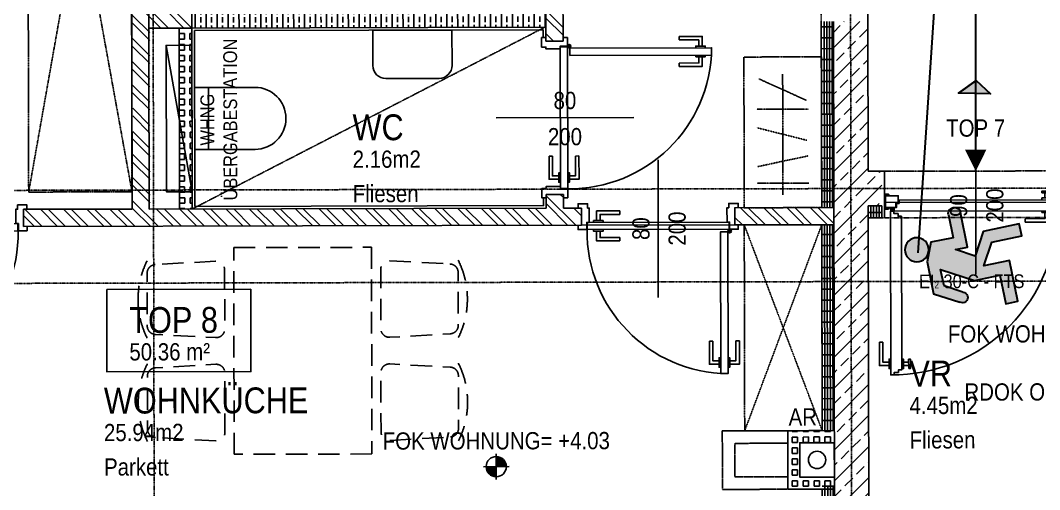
# Model space of a CAD drawing. Header units: millimetres. Extents: x -378801 to -302223, y -36469 to 154078.
# Drawn here: x -318217 to -312298, y -2452 to 272 of the extents above; entities that cross this region are included whole.
import ezdxf
from ezdxf.enums import TextEntityAlignment as Align

# ---------------------------------------------------------------- set-up
doc = ezdxf.new("R2010")
doc.units = ezdxf.units.MM
for name, pattern in [('HIDDEN2', [0.1875, 0.125, -0.0625]), ('PHANTOM2', [1.25, 0.625, -0.125, 0.125, -0.125, 0.125, -0.125]), ('STRICHPUNKT', [1, 0.5, -0.25, 0, -0.25])]:
    doc.linetypes.add(name, pattern=pattern)
for name, color, linetype in [('00_HLP---------M0', 6, 'Continuous'), ('00_HLP-G00-L01-M0', 6, 'Continuous'), ('01-ANS-G00-L01-M0', 8, 'Continuous'), ('01-SYM-G00-L01-M0', 8, 'Continuous'), ('01-TXT---------M0', 1, 'Continuous'), ('01-TXT---------PP', 1, 'Continuous'), ('01-TXT-G00-L01-M0', 1, 'Continuous'), ('02-AXO-G00-L01-M0', 8, 'STRICHPUNKT'), ('02-FIL-G00-L01-ORANGE', 40, 'Continuous'), ('02-FIL-G00-L01-STB', 8, 'Continuous'), ('02-FLI-G00-L01-M0', 141, 'Continuous'), ('02-HID-G00-L01-M0', 8, 'HIDDEN2'), ('02-TWA---------M0', 4, 'Continuous'), ('02-TWA-G00-L01-M0', 4, 'Continuous'), ('02-ZWA---------M0', 2, 'Continuous'), ('02-ZWA-G00-L01-M0', 2, 'Continuous'), ('03-ANS-G00-L01-M0', 8, 'Continuous'), ('03-HID-G00-L01-M0', 8, 'HIDDEN2'), ('03-SYM-G00-L01-M0', 8, 'Continuous'), ('05-STO---------M0', 1, 'Continuous'), ('05-STO--------M0', 1, 'Continuous'), ('05-SYM---------M0', 8, 'Continuous'), ('05-SYM--------M0', 8, 'Continuous'), ('05-SYM-G00-L01-M0', 8, 'Continuous'), ('05-TXT--------M0', 8, 'Continuous'), ('05-TXT-G00-L01-M0', 8, 'Continuous'), ('05_HLP---------M0', 6, 'Continuous'), ('07-SAN-G00-L01-FBHZG-EVERT', 8, 'Continuous'), ('07-SAN-G00-L01-M0', 8, 'Continuous'), ('07_MOB-G00-L01-M0', 6, 'HIDDEN2')]:
    doc.layers.add(name, color=color, linetype=linetype)
doc.styles.add('ARIAL', font='arial.ttf', dxfattribs={"width": 0.85})
pattern_1 = [(135.12216, (-392171.63, -40382.8), (-67.20816, -67.49537), []), (135.12216, (-392171.72, -40337.9), (-67.20816, -67.49537), [])]
pattern_2 = [(90.122164, (-392171.629, -40382.8), (-15.874964, -0.033848), []), (180.12216, (-392171.63, -40382.8), (0.13539, -63.499856), [])]
pattern_3 = [(90.122164, (-392171.63, -40382.8), (-31.749928, -0.067696), [31.75, -31.75]), (180.122164, (-392171.63, -40382.8), (0.067696, -31.749928), [31.75, -31.75])]

# ---------------------------------------------------------------- blocks, each defined once
blk = doc.blocks.new('TÜR-80_10er-WAND')
at = {"layer": '00_HLP---------M0'}
for points in [[(-0.3575, 0.027), (-0.3575, 0.083), (-0.2225, 0.083)], [(-0.3375, 0.027), (-0.3375, 0.063), (-0.2225, 0.063)], [(-0.2225, 0.063), (-0.2225, 0.083)], [(0.4, 0.017), (-0.4, 0.017)], [(-0.375, 0.017), (-0.375, 0.027), (-0.32, 0.027), (-0.32, 0.017)], [(-0.375, -0.025), (-0.375, -0.035), (-0.32, -0.035), (-0.32, -0.025)], [(-0.3575, -0.035), (-0.3575, -0.091), (-0.2225, -0.091)], [(-0.3375, -0.035), (-0.3375, -0.071), (-0.2225, -0.071)], [(-0.2225, -0.071), (-0.2225, -0.091)]]:
    blk.add_lwpolyline(points, dxfattribs=at)
blk.add_lwpolyline([(0.4115, -0.025), (-0.4115, -0.025), (-0.4115, -0.025), (-0.4115, 0.017), (0.4115, 0.017)], close=True, dxfattribs=at)
at = {"layer": '02-ZWA---------M0'}
for points in [[(-0.445, 0.1), (-0.445, 0)], [(0.445, 0.1), (0.445, 0)]]:
    blk.add_lwpolyline(points, dxfattribs=at)
at = {"layer": '05-STO--------M0'}
for points in [[(-0.465, 0.1), (-0.465, 0.125), (-0.41, 0.125), (-0.41, 0.1), (-0.4, 0.1), (-0.4, 0.017), (-0.415, 0.017), (-0.415, -0.025), (-0.465, -0.025), (-0.465, 0)], [(0.465, 0.1), (0.465, 0.125), (0.41, 0.125), (0.41, 0.1), (0.4, 0.1), (0.4, 0.017), (0.415, 0.017), (0.415, -0.025), (0.465, -0.025), (0.465, 0)]]:
    blk.add_lwpolyline(points, dxfattribs=at)
at = {"layer": '05-SYM---------M0'}
for points in [[(0.352, -0.8085), (0.296, -0.8085), (0.296, -0.6735)], [(0.316, -0.6735), (0.296, -0.6735)], [(0.352, -0.7885), (0.316, -0.7885), (0.316, -0.6735)], [(0.414, -0.8085), (0.47, -0.8085), (0.47, -0.6735)], [(0.414, -0.7885), (0.45, -0.7885), (0.45, -0.6735)], [(0.45, -0.6735), (0.47, -0.6735)], [(0.362, -0.826), (0.352, -0.826), (0.352, -0.771), (0.362, -0.771)], [(0.404, -0.826), (0.414, -0.826), (0.414, -0.771), (0.404, -0.771)]]:
    blk.add_lwpolyline(points, dxfattribs=at)
at = {"layer": '05-SYM--------M0'}
blk.add_lwpolyline([(0.404, -0.0395), (0.404, -0.8625), (0.404, -0.8625), (0.362, -0.8625), (0.362, -0.0395)], close=True, dxfattribs=at)
for points in [[(0.41, -0.036), (0.42, -0.036)], [(0.415, -0.031), (0.415, -0.041)]]:
    blk.add_lwpolyline(points, dxfattribs=at)
blk.add_circle((0.415, -0.036), 0.01, dxfattribs=at)
blk.add_arc((0.415, -0.036), 0.8282, 176.33088, 266.33088, dxfattribs=at)
blk = doc.blocks.new('WET')
at = {"layer": '02-TWA---------M0'}
for points in [[(-0.53, 0), (-0.53, 0.2)], [(0.53, 0), (0.53, 0.2)]]:
    blk.add_lwpolyline(points, dxfattribs=at)
at = {"layer": '02-ZWA---------M0'}
for points in [[(-0.53, 0), (-0.53, -0.07)], [(0.53, 0), (0.53, -0.07)]]:
    blk.add_lwpolyline(points, dxfattribs=at)
at = {"layer": '05-STO---------M0'}
for points in [[(-0.525, 0.058), (-0.505, 0.058), (-0.505, 0.063, 0.414214), (-0.51, 0.068), (-0.53, 0.068)], [(0.525, 0.058), (0.505, 0.058), (0.505, 0.063, -0.414214), (0.51, 0.068), (0.53, 0.068)], [(-0.525, -0.01), (-0.505, -0.01), (-0.505, -0.015, -0.414214), (-0.51, -0.02), (-0.53, -0.02)], [(0.525, -0.01), (0.505, -0.01), (0.505, -0.015, 0.414214), (0.51, -0.02), (0.53, -0.02)]]:
    blk.add_lwpolyline(points, format="xyb", close=True, dxfattribs=at)
for points in [[(-0.464, -0.01), (-0.525, -0.01), (-0.525, 0.058), (-0.45, 0.058), (-0.45, 0.058), (-0.45, 0.058), (-0.45, 0.0195), (-0.464, 0.0195), (-0.464, -0.01)], [(0.464, -0.01), (0.525, -0.01), (0.525, 0.058), (0.45, 0.058), (0.45, 0.058), (0.45, 0.058), (0.45, 0.0195), (0.464, 0.0195), (0.464, -0.01)]]:
    blk.add_lwpolyline(points, dxfattribs=at)
at = {"layer": '05-SYM---------M0'}
for p, q in [((-0.422, -0.908), (-0.392, -0.908)), ((-0.422, -0.928), (-0.392, -0.928))]:
    blk.add_line(p, q, dxfattribs=at)
for points in [[(0.53, 0.018), (-0.53, 0.018)], [(-0.432, -0.061), (-0.432, -0.061), (-0.452, -0.061), (-0.452, -0.046), (-0.476, -0.046), (-0.476, -0.032), (-0.496, -0.032), (-0.496, -0.982), (-0.476, -0.982), (-0.476, -0.968), (-0.452, -0.968), (-0.452, -0.953), (-0.432, -0.953), (-0.432, -0.061)], [(-0.491, -0.021), (-0.481, -0.021)], [(-0.486, -0.026), (-0.486, -0.016)], [(-0.506, -0.928), (-0.562, -0.928), (-0.562, -0.793)], [(-0.542, -0.793), (-0.562, -0.793)], [(-0.506, -0.908), (-0.542, -0.908), (-0.542, -0.793)], [(-0.496, -0.9455), (-0.506, -0.9455), (-0.506, -0.8905), (-0.496, -0.8905)], [(-0.432, -0.9455), (-0.422, -0.9455), (-0.422, -0.8905), (-0.432, -0.8905)], [(-0.392, -0.9455), (-0.382, -0.9455), (-0.382, -0.8905), (-0.392, -0.8905)], [(-0.392, -0.9455), (-0.392, -0.8905)]]:
    blk.add_lwpolyline(points, dxfattribs=at)
blk.add_circle((-0.486, -0.021), 0.01, dxfattribs=at)
blk.add_arc((-0.486, -0.021), 0.9611, 269.40381, 0.65581, dxfattribs=at)
at = {"layer": '05_HLP---------M0'}
for p, q in [((0.401, 0.043), (0.401, 0.073)), ((0.421, 0.043), (0.421, 0.073))]:
    blk.add_line(p, q, dxfattribs=at)
for points in [[(0.4385, 0.073), (0.4385, 0.083), (0.3835, 0.083), (0.3835, 0.073)], [(0.4385, 0.073), (0.3835, 0.073)], [(-0.446, 0.033), (-0.446, 0.033), (-0.446, 0.013), (-0.461, 0.013), (-0.461, -0.011), (-0.475, -0.011), (-0.475, -0.031), (0.475, -0.031), (0.475, -0.011), (0.461, -0.011), (0.461, 0.013), (0.446, 0.013), (0.446, 0.033), (-0.446, 0.033)], [(0.4385, 0.033), (0.4385, 0.043), (0.3835, 0.043), (0.3835, 0.033)], [(0.421, -0.041), (0.421, -0.097), (0.286, -0.097)], [(0.401, -0.041), (0.401, -0.077), (0.286, -0.077)], [(0.4385, -0.031), (0.4385, -0.041), (0.3835, -0.041), (0.3835, -0.031)], [(0.286, -0.077), (0.286, -0.097)]]:
    blk.add_lwpolyline(points, dxfattribs=at)
blk = doc.blocks.new('05-TXT')
at = {"layer": '05-TXT--------M0'}
blk.add_line((-0.4, 0), (0.4, 0), dxfattribs=at)
at = {"layer": '05-TXT--------M0', "color": 8, "style": 'ARIAL', "width": 0.85}
blk.add_attdef('BREITE', text='', height=0.1, dxfattribs=at).set_placement((0, 0.05), align=Align.CENTER)
blk.add_attdef('HÖHE', text='', height=0.1, rotation=360, dxfattribs=at).set_placement((0, -0.06), align=Align.TOP_CENTER)
blk = doc.blocks.new('01-SQM')
at = {"layer": '01-TXT---------M0', "color": 1, "style": 'ARIAL', "width": 0.85}
blk.add_attdef('ROOM', (0, 0), '', height=0.15, dxfattribs=at)
blk.add_attdef('AREA', text='', height=0.1, dxfattribs=at).set_placement((0, -0.06), align=Align.TOP_LEFT)
at = {"layer": '01-TXT---------PP', "color": 1, "style": 'ARIAL', "width": 0.85}
blk.add_attdef('NR', text='', height=0.15, dxfattribs=at).set_placement((-0.1173, 0), align=Align.RIGHT)
blk.add_attdef('FLOOR', text='', height=0.1, dxfattribs=at).set_placement((0, -0.26), align=Align.TOP_LEFT)
blk = doc.blocks.new('00-top')
blk.add_lwpolyline([(0, 0, 0, 0.125, 0), (-0.125, 0, 0.125, 0.125, 0)], format="xyseb")
at = {"layer": '01-TXT---------M0', "color": 8, "style": 'ARIAL', "width": 0.85}
for tag, p in [('NUMBER', (-0.3, 0)), ('TOP', (-0.65, 0))]:
    blk.add_attdef(tag, text='', height=0.1, rotation=90, dxfattribs=at).set_placement(p, align=Align.MIDDLE_CENTER)
blk = doc.blocks.new('03-rar')
blk.add_circle((0, 0), 0.05)
at = {"layer": '01-TXT---------M0', "color": 8, "style": 'ARIAL', "width": 0.85}
blk.add_attdef('RR', text='', height=0.1, dxfattribs=at).set_placement((0, 0.1), align=Align.CENTER)
blk = doc.blocks.new('01-HK1')
for p, q in [((-0.0005, -0.0742), (-0.0005, 0.0742)), ((0.0737, 0), (-0.0747, 0))]:
    blk.add_line(p, q)
blk.add_circle((-0.0005, 0), 0.0586)
for points in [[(-0.0005, 0.0586), (0.0409, 0.0414), (-0.0005, 0)], [(-0.0005, 0), (0.0581, 0), (0.0409, 0.0414)], [(-0.0591, 0), (-0.0419, -0.0414), (-0.0005, 0)], [(-0.0419, -0.0414), (-0.0005, -0.0586), (-0.0005, 0)]]:
    blk.add_solid(points)
at = {"layer": '01-TXT---------M0', "color": 8, "style": 'ARIAL', "width": 0.85}
blk.add_attdef('HEIGHT', text='', height=0.1, dxfattribs=at).set_placement((0, 0.2), align=Align.TOP_CENTER)
blk = doc.blocks.new('07-WT-WC')
blk.add_lwpolyline([(1.005, -0.015), (1.005, -0.22, -0.414214), (0.93, -0.295), (0.62, -0.295, -0.414214), (0.545, -0.22), (0.545, -0.015)], format="xyb", close=True)
blk = doc.blocks.new('möbel_tisch')
at = {"flags": 128}
for points in [[(0.0979, 0.856, -0.39805), (0.1479, 0.9032), (0.4533, 0.9032, -0.39805), (0.5032, 0.856), (0.5226, 0.506, -0.430564), (0.4727, 0.4532), (0.1284, 0.4532, -0.430564), (0.0785, 0.506)], [(1.1021, 0.856, 0.39805), (1.0521, 0.9032), (0.7467, 0.9032, 0.39805), (0.6968, 0.856), (0.6774, 0.506, 0.430564), (0.7273, 0.4532), (1.0716, 0.4532, 0.430564), (1.1215, 0.506)], [(0.0979, -0.856, 0.39805), (0.1479, -0.9032), (0.4533, -0.9032, 0.39805), (0.5032, -0.856), (0.5226, -0.506, 0.430564), (0.4727, -0.4532), (0.1284, -0.4532, 0.430564), (0.0785, -0.506)], [(1.1021, -0.856, -0.39805), (1.0521, -0.9032), (0.7467, -0.9032, -0.39805), (0.6968, -0.856), (0.6774, -0.506, -0.430564), (0.7273, -0.4532), (1.0716, -0.4532, -0.430564), (1.1215, -0.506)]]:
    blk.add_lwpolyline(points, format="xyb", close=True, dxfattribs=at)
blk.add_lwpolyline([(1.2, 0.4), (0, 0.4), (0, -0.4), (1.2, -0.4)], close=True)
for centre, start, end in [((0.3006, 0.4532), 63.43495, 116.56505), ((0.8994, 0.4532), 63.43495, 116.56505), ((0.3006, -0.4532), 243.43495, 296.56505), ((0.8994, -0.4532), 243.43495, 296.56505)]:
    blk.add_arc(centre, 0.5031, start, end)
blk = doc.blocks.new('01-HK2')
for p, q in [((0, -0.098), (0, 0.098)), ((0.098, 0), (-0.098, 0))]:
    blk.add_line(p, q)
blk.add_circle((0, 0), 0.0773)
at = {"layer": '01-TXT---------M0', "color": 8, "style": 'ARIAL', "width": 0.85}
blk.add_attdef('HEIGHT', text='', height=0.1, rotation=360, dxfattribs=at).set_placement((0, 0.132), align=Align.BOTTOM_CENTER)
blk = doc.blocks.new('07-WC')
blk.add_lwpolyline([(-0.015, -0.18), (-0.365, -0.18, -1), (-0.365, 0.18, 0), (-0.015, 0.18), (-0.015, -0.18)], format="xyb", close=True)
blk.add_lwpolyline([(-0.095, -0.18), (-0.095, 0.18)])
blk = doc.blocks.new('9809550')
at = {"color": 18, "lineweight": 30, "true_color": 0x000000}
for points in [[(423921.7, 99168.8), (423956.8, 99168.8), (423956.8, 99202.9), (423984.5, 99214.5), (424033.7, 99214.5), (424053.8, 99178.3)], [(424040.2, 99170.9), (424025.2, 99196.7), (423999.7, 99196.8), (424026.2, 99150.3), (424026.2, 99110.9), (424070.2, 99110.9), (424070.2, 99092.3), (424007.5, 99092.3), (424007.5, 99131.7), (423975, 99113.1), (423975, 99067), (423956.5, 99067), (423956.5, 99122.4), (423990.5, 99141.9), (423975.1, 99168.8), (423975.1, 99150.2), (423921.7, 99150.3)]]:
    blk.add_lwpolyline(points, dxfattribs=at)
blk.add_circle((423963.6, 99225.9), 18.1, dxfattribs=at)
for centre, radius, start, end in [((424047.8, 99173.1), 7.96, 195.7299, 41.4005), ((423921.7, 99159.5), 9.27, 89.9849, 270.0151)]:
    blk.add_arc(centre, radius, start, end, dxfattribs=at)
blk = doc.blocks.new('750298750')
h = blk.add_hatch(color=3)
h.paths.add_polyline_path([(426943.6, 99576.9), (426968.1, 99576.8), (426982.5, 99552, 1.25347), (426995.6, 99559.2), (426976.3, 99594), (426929, 99594), (426902.3, 99582.8), (426902.3, 99550), (426868.6, 99550, 1), (426868.6, 99532.2), (426919.9, 99532.1), (426919.9, 99550), (426934.8, 99524.1), (426902.1, 99505.4), (426902.1, 99452.1), (426919.8, 99452.1), (426919.8, 99496.4), (426951.1, 99514.3), (426951.1, 99476.4), (427011.4, 99476.4), (427011.4, 99494.3), (426969.1, 99494.3), (426969.1, 99532.2)])
h.paths.add_polyline_path([(426891.5, 99604.9, 1), (426926.3, 99604.9, 1)])
at = {"xscale": 0.9619413167778113, "yscale": 0.9619413167778113, "zscale": 0.9619413167778113}
blk.add_blockref('9809550', (19080.8, 4155.4), dxfattribs=at)
blk = doc.blocks.new('4444444')
at = {"lineweight": 30}
h = blk.add_hatch(color=100, dxfattribs=at)
h.dxf.hatch_style = 1
h.paths.add_polyline_path([(431810.8, 98429.5), (431736, 98429.5), (431806.7, 98326.5)])
h.paths.add_polyline_path([(431814, 98511.5), (431736, 98429.5), (431810.8, 98429.5)])
at = {"color": 102, "lineweight": 30, "true_color": 0x21de37}
blk.add_lwpolyline([(431736, 98429.5), (431806.7, 98326.5), (431736, 98429.5), (431814, 98511.5), (431806.7, 98326.5)], dxfattribs=at)

msp = doc.modelspace()

# ---------------------------------------------------------------- hatches: boundary and pattern name
at = {"layer": '02-FIL-G00-L01-ORANGE', "true_color": 0x636466}
h = msp.add_hatch(dxfattribs=at)
h.set_pattern_fill('ANSI32', color=251, scale=10, angle=197.16870486, style=0)
h.set_pattern_definition(pattern_1)
h.paths.add_polyline_path([(-317568.8244, 1826.3602), (-317563.1742, -823.6338), (-318198.1727, -824.9877), (-318197.9595, -924.9875), (-314957.9669, -918.0793), (-314958.1801, -818.0795), (-315063.1799, -818.3034), (-315063.3504, -738.3036), (-315163.3502, -738.5168), (-315163.1796, -818.5166), (-317463.1744, -823.4206), (-317468.8246, 1826.5734)])
h = msp.add_hatch(dxfattribs=at)
h.set_pattern_fill('ANSI32', color=251, scale=10, angle=197.16870486, style=0)
h.set_pattern_definition(pattern_1)
h.paths.add_polyline_path([(-315065.909, 461.6937), (-315165.9088, 461.4805), (-315165.2478, 151.4812), (-315065.248, 151.6944)])
h = msp.add_hatch(dxfattribs=at)
h.set_pattern_fill('ANSI32', color=251, scale=10, angle=197.16870486, style=0)
h.set_pattern_definition(pattern_1)
h.paths.add_polyline_path([(-317220.6269, 327.0992), (-317470.6264, 326.5662), (-317470.4132, 226.5664), (-317220.4137, 227.0994)])
h = msp.add_hatch(dxfattribs=at)
h.set_pattern_fill('BRASS', color=251, scale=10, angle=197.16870486, style=0)
h.set_pattern_definition([(90.12216, (-392171.63, -40382.8), (-63.499856, -0.13539), []), (90.12216, (-392203.38, -40382.87), (-63.499856, -0.13539), [31.75, -15.875])])
h.paths.add_polyline_path([(-315165.6316, 331.4808), (-317215.627, 327.1099), (-317215.4137, 227.1101), (-315165.4184, 231.481)])
h = msp.add_hatch(dxfattribs=at)
h.set_pattern_fill('GRATE', color=251, scale=20, angle=197.16870486, style=0)
h.set_pattern_definition(pattern_2)
h.paths.add_polyline_path([(-313495.4862, 265.0416), (-313565.486, 264.8924), (-313563.1833, -815.1052), (-313493.1834, -814.9559)])
h = msp.add_hatch(dxfattribs=at)
h.set_pattern_fill('SQUARE', color=251, scale=10, angle=197.16870486, style=0)
h.set_pattern_definition(pattern_3)
h.paths.add_polyline_path([(-317220.4137, 227.0994), (-317295.4136, 226.9395), (-317293.1748, -823.0581), (-317218.175, -822.8982)])
h = msp.add_hatch(dxfattribs=at)
h.set_pattern_fill('ANSI32', color=251, scale=10, angle=197.16870486, style=0)
h.set_pattern_definition([(135.12216, (-392171.68, -40357.8), (-67.20816, -67.49537), []), (135.12216, (-392171.78, -40312.9), (-67.20816, -67.49537), [])])
h.paths.add_polyline_path([(-313493.1834, -814.9559), (-314068.1821, -816.1819), (-314067.9689, -916.1817), (-313492.9702, -914.9557)])
h = msp.add_hatch(dxfattribs=at)
h.set_pattern_fill('GRATE', color=251, scale=20, angle=197.16870486, style=0)
h.set_pattern_definition(pattern_2)
h.paths.add_polyline_path([(-313213.2054, -804.3589), (-313293.2052, -804.5295), (-313293.056, -874.5293), (-313213.0561, -874.3588)])
h = msp.add_hatch(dxfattribs=at)
h.set_pattern_fill('GRATE', color=251, scale=20, angle=197.16870486, style=0)
h.set_pattern_definition(pattern_2)
h.paths.add_polyline_path([(-313492.9702, -914.9557), (-313562.9701, -915.1049), (-313560.4221, -2110.1022), (-313490.4223, -2109.953)])
h = msp.add_hatch(dxfattribs=at)
h.set_pattern_fill('SQUARE', color=251, scale=10, angle=197.16870486, style=0)
h.set_pattern_definition(pattern_3)
h.paths.add_polyline_path([(-313489.8466, -2379.9523), (-313689.8462, -2380.3788), (-313690.2726, -2180.3792), (-313490.2731, -2179.9528), (-313490.4223, -2109.953), (-313760.4217, -2110.5286), (-313759.6968, -2450.5279), (-313559.6972, -2450.1014), (-313489.6974, -2449.9522)])
h = msp.add_hatch(dxfattribs=at)
h.set_pattern_fill('GRATE', color=251, scale=20, angle=197.16870486, style=0)
h.set_pattern_definition(pattern_2)
h.paths.add_polyline_path([(-313484.4736, -4899.9466), (-313489.74, -2429.9522), (-313559.7399, -2430.1015), (-313554.6227, -4830.096), (-315354.6186, -4833.9339), (-315354.4693, -4903.9337)])
at = {"layer": '02-FIL-G00-L01-STB', "true_color": 0x636466}
h = msp.add_hatch(dxfattribs=at)
h.set_pattern_fill('ANSI33', color=251, scale=20, angle=107.16870486, style=0)
h.set_pattern_definition([(45.12216, (-392171.63, -40382.8), (-89.99383, 89.61088), []), (45.12216, (-392081.83, -40382.61), (-89.99383, 89.61088), [63.5, -31.75])])
h.paths.add_polyline_path([(-313293.2052, -804.5295), (-313213.2054, -804.3589), (-313213.6318, -604.3594), (-313293.6316, -604.5299), (-313295.4866, 265.4681), (-313495.4862, 265.0416), (-313484.4736, -4899.9466), (-315384.4693, -4903.9977), (-315382.1239, -6003.9952), (-319182.1153, -6012.0974), (-319186.5182, -3947.1021), (-319310.5179, -3947.3665), (-319310.5179, -3947.3665), (-319386.5177, -3947.5286), (-319379.5218, -7217.521), (-319303.5457, -7217.359), (-319303.5457, -7217.359), (-319179.546, -7217.0947), (-319181.6888, -6212.0969), (-315181.6979, -6203.5683), (-315184.0433, -5103.5708), (-313284.0476, -5099.5197)])

# ---------------------------------------------------------------- linework, layer by layer
at = {"color": 4, "lineweight": 30}
msp.add_lwpolyline([(-313003.7839, -1077.2395), (-312700.0946, 3490.4297)], dxfattribs=at)
at = {"color": 100, "lineweight": 30}
msp.add_lwpolyline([(-312668.6331, -603.1974), (-312668.413, 807.5757)], dxfattribs=at)
at = {"layer": '00_HLP-G00-L01-M0', "color": 251, "linetype": 'PHANTOM2', "ltscale": 3, "true_color": 0x636466}
for points in [[(-313760.4217, -2110.5286), (-314140.4208, -2111.3389), (-314139.6959, -2451.3381), (-313759.6968, -2450.5279)], [(-313760.2665, -2183.3296), (-314067.4647, -2183.9846), (-314067.0502, -2378.3819), (-313759.852, -2377.7269)]]:
    msp.add_lwpolyline(points, dxfattribs=at)
at = {"layer": '01-ANS-G00-L01-M0', "color": 251, "true_color": 0x636466}
msp.add_lwpolyline([(-314957.9669, -918.0793), (-314067.9689, -916.1817)], dxfattribs=at)
at = {"layer": '01-TXT-G00-L01-M0', "color": 251, "true_color": 0x636466}
msp.add_lwpolyline([(-317714.9037, -1290.7549), (-316878.7508, -1288.9721), (-316877.7307, -1767.4261), (-317713.8835, -1769.2089)], close=True, dxfattribs=at)
at = {"layer": '02-AXO-G00-L01-M0', "color": 251, "true_color": 0x636466}
for points in [[(-317492.0513, 22100.2681), (-317417.5806, -12827.0943)], [(-313442.0606, 22108.9034), (-313367.5898, -12818.459)], [(-337355.9952, -755.835), (-303743.4401, -684.1676)], [(-337354.8439, -1295.8338), (-303742.2888, -1224.1664)]]:
    msp.add_lwpolyline(points, dxfattribs=at)
at = {"layer": '02-FLI-G00-L01-M0', "color": 251, "true_color": 0x636466}
msp.add_lwpolyline([(-315180.2904, 171.4492), (-315180.3864, 216.4491), (-317205.3818, 212.1314), (-317203.207, -807.8662), (-315178.2116, -803.5486), (-315178.3075, -758.5487)], dxfattribs=at)
at = {"layer": '02-HID-G00-L01-M0', "color": 251, "ltscale": 0.5, "true_color": 0x636466}
for points in [[(-313567.8101, 1354.8899), (-313565.4741, 259.3061)], [(-313213.0561, -874.3588), (-312123.0586, -872.0347)]]:
    msp.add_lwpolyline(points, dxfattribs=at)
at = {"layer": '02-HID-G00-L01-M0', "color": 251, "true_color": 0x636466}
for points in [[(-313297.8107, 1355.4656), (-313295.4747, 259.8817)], [(-313213.6318, -604.3594), (-312123.6343, -602.0353)]]:
    msp.add_lwpolyline(points, dxfattribs=at)
at = {"layer": '02-TWA-G00-L01-M0', "color": 251, "true_color": 0x636466}
for p, q in [((-313484.4736, -4899.9466), (-313495.4862, 265.0416)), ((-313293.6316, -604.5299), (-313295.4866, 265.4681)), ((-313284.0476, -5099.5197), (-313293.2052, -804.5295))]:
    msp.add_line(p, q, dxfattribs=at)
for points in [[(-313293.6316, -604.5299), (-313213.6318, -604.3594)], [(-313293.2052, -804.5295), (-313213.2054, -804.3589)]]:
    msp.add_lwpolyline(points, dxfattribs=at)
at = {"layer": '02-ZWA-G00-L01-M0', "color": 251, "true_color": 0x636466}
for p, q in [((-315165.9088, 461.4805), (-315165.2478, 151.4812)), ((-317220.6269, 327.0992), (-317218.175, -822.8982)), ((-313563.1833, -815.1052), (-313565.486, 264.8924)), ((-317470.4132, 226.5664), (-317220.4137, 227.0994)), ((-317295.4136, 226.9395), (-317293.1748, -823.0581)), ((-315165.4184, 231.481), (-317220.4137, 227.0994)), ((-315163.1796, -818.5166), (-315163.3502, -738.5168)), ((-317468.1744, -823.4312), (-315163.1796, -818.5166)), ((-315063.1799, -818.3034), (-314958.1801, -818.0795)), ((-313560.4221, -2110.1022), (-313562.9701, -915.1049)), ((-313554.6227, -4830.096), (-313559.6972, -2450.1014))]:
    msp.add_line(p, q, dxfattribs=at)
for points in [[(-317568.1742, -823.6444), (-317575.8926, 2796.3473)], [(-317468.1744, -823.4312), (-317473.8246, 1826.5628)], [(-315065.909, 461.6937), (-315065.248, 151.6944)], [(-315063.1799, -818.3034), (-315063.3504, -738.3036)], [(-318198.1727, -824.9877), (-317568.1742, -823.6444)], [(-314069.0636, -816.1838), (-313493.1834, -814.9559)], [(-313293.056, -874.5293), (-313213.0561, -874.3588)], [(-318197.9595, -924.9875), (-314957.9669, -918.0793)], [(-314068.8504, -916.1835), (-313492.9702, -914.9557)], [(-313489.6974, -2449.9522), (-313759.6968, -2450.5279), (-313760.4217, -2110.5286), (-313490.4223, -2109.953)], [(-313489.8466, -2379.9523), (-313689.8462, -2380.3788), (-313690.2726, -2180.3792), (-313490.2731, -2179.9528)]]:
    msp.add_lwpolyline(points, dxfattribs=at)
at = {"layer": '03-ANS-G00-L01-M0', "color": 251, "true_color": 0x636466}
msp.add_lwpolyline([(-313690.2726, -2180.3792), (-313490.2731, -2179.9528), (-313489.8466, -2379.9523), (-313689.8462, -2380.3788)], close=True, dxfattribs=at)
at = {"layer": '03-HID-G00-L01-M0', "color": 251, "true_color": 0x636466}
msp.add_lwpolyline([(-317218.175, -822.8982), (-315172.1149, 231.4667)], dxfattribs=at)
at = {"layer": '07-SAN-G00-L01-FBHZG-EVERT', "color": 251, "true_color": 0x636466}
msp.add_lwpolyline([(-317218.3882, -722.8984), (-317368.3878, -723.2182), (-317370.2002, 126.7798), (-317220.2005, 127.0997)], close=True, dxfattribs=at)
msp.add_lwpolyline([(-317218.3882, -722.8984), (-317370.2002, 126.7798)], dxfattribs=at)
at = {"layer": '07_MOB-G00-L01-M0', "color": 251, "true_color": 0x636466}
for points in [[(-317575.5301, 2626.3477), (-317568.3874, -723.6447), (-318168.386, -724.924), (-318175.5287, 2625.0684), (-317575.5301, 2626.3477)], [(-313563.1833, -815.1052), (-314013.1823, -816.0646), (-314015.0479, 58.9334), (-313565.0489, 59.8929)], [(-313560.4221, -2110.1022), (-314010.4211, -2111.0617), (-314012.969, -916.0644), (-313562.9701, -915.1049), (-313560.4221, -2110.1022)]]:
    msp.add_lwpolyline(points, close=True, dxfattribs=at)
for points in [[(-318175.5287, 2625.0684), (-317568.3874, -723.6447)], [(-318168.386, -724.924), (-317575.5301, 2626.3477)], [(-313788.5584, -740.5855), (-313790.0509, -40.5869)], [(-313926.5578, -68.3844), (-313653.1621, -191.8946)], [(-313939.6166, -243.1337), (-313639.6189, -244.3163)], [(-313940.0151, -351.3683), (-313648.9916, -424.206)], [(-313935.6942, -577.2931), (-313642.2519, -514.9107)], [(-313638.7033, -672.464), (-313938.7026, -673.1036)], [(-313560.4221, -2110.1022), (-314012.969, -916.0644)], [(-314010.4211, -2111.0617), (-313562.9701, -915.1049)]]:
    msp.add_lwpolyline(points, dxfattribs=at)

# ---------------------------------------------------------------- block references
at = {"color": 102, "lineweight": 30, "true_color": 0x21de37, "rotation": 271.2112007974653}
msp.add_blockref('4444444', (-420200.1327, 429480.9156), dxfattribs=at)
at = {"color": 102, "lineweight": 30, "true_color": 0x21de37, "xscale": -4.006823643639398, "yscale": 4.006823643639398, "zscale": 4.006823643639398, "rotation": 101.5855263834102}
msp.add_blockref('750298750', (-265572.9204, 1754789.2582), dxfattribs=at)
at = {"layer": '01-SYM-G00-L01-M0', "color": 251, "true_color": 0x636466}
ref = msp.add_blockref('00-top', (-312668.6331, -603.1974), dxfattribs=dict(at, xscale=1000, yscale=1000, zscale=1000, rotation=270.1221635644036))
ref.add_attrib('TOP', 'TOP 7', dxfattribs={"layer": '01-TXT---------M0', "color": 8, "height": 100, "rotation": 0.12216356, "style": 'ARIAL', "width": 0.85}).set_placement((-312669.1661, -353.1979), align=Align.MIDDLE_CENTER)
at = {"layer": '01-SYM-G00-L01-M0', "color": 251, "true_color": 0x636466, "xscale": 1000, "yscale": 1000, "zscale": 1000, "rotation": 0.1222048592768112}
for p, values in [((-312153.9298, -1697.6597), {'HEIGHT': 'FOK WOHNUNG = +4.03'}), ((-315452.6123, -2319.1371), {'HEIGHT': 'FOK WOHNUNG= +4.03'})]:
    msp.add_blockref('01-HK1', p, dxfattribs=at).add_auto_attribs(values)
at = {"layer": '01-SYM-G00-L01-M0', "color": 251, "true_color": 0x636466}
ref = msp.add_blockref('01-HK2', (-312153.2019, -2039.0652), dxfattribs=dict(at, xscale=757.5757580624575, yscale=757.5757580613007, zscale=757.5757580681662, rotation=0.1221636013334861))
ref.add_attrib('HEIGHT', 'RDOK OG 01 = +3.89', dxfattribs={"layer": '01-TXT---------M0', "color": 8, "height": 100, "rotation": 0.1221636, "style": 'ARIAL', "width": 0.85}).set_placement((-312153.3602, -1964.8466), align=Align.BOTTOM_CENTER)
at = {"layer": '01-TXT-G00-L01-M0', "color": 251, "true_color": 0x636466, "xscale": 1000, "yscale": 1000, "zscale": 1000}
for p, rotation, values in [((-316287.3201, -424.3469), 0.1221635796291127, {'ROOM': 'WC', 'AREA': '2.16m2', 'FLOOR': 'Fliesen'}), ((-317583.9302, -1542.9322), 0.1221635788041022, {'ROOM': 'TOP 8', 'AREA': '50.36 m²'}), ((-313053.5985, -1854.021), 0.1221635784185681, {'ROOM': 'VR', 'AREA': '4.45m2', 'FLOOR': 'Fliesen'}), ((-317731.4293, -2011.2477), 0.1221635757806415, {'ROOM': 'WOHNKÜCHE', 'AREA': '25.94m2', 'FLOOR': 'Parkett'})]:
    msp.add_blockref('01-SQM', p, dxfattribs=dict(at, rotation=rotation)).add_auto_attribs(values)
at = {"layer": '03-SYM-G00-L01-M0', "color": 251, "true_color": 0x636466}
ref = msp.add_blockref('03-rar', (-313590.0596, -2280.1658), dxfattribs=dict(at, xscale=1000, yscale=1000, zscale=1000, rotation=0.1221635837078192))
ref.add_attrib('RR', 'AR', dxfattribs={"layer": '01-TXT---------M0', "color": 8, "height": 100, "rotation": 0.12216359, "style": 'ARIAL', "width": 0.85}).set_placement((-313590.486, -2080.1662), align=Align.RIGHT)
at = {"layer": '05-SYM-G00-L01-M0', "color": 251, "true_color": 0x636466, "yscale": 1000, "zscale": 1000}
for name, p, xscale, rotation in [('TÜR-80_10er-WAND', (-315064.2992, -293.3046), 1000, 90.12216358114063), ('WET', (-312668.2066, -803.1969), 1000, 0.1221635832683288), ('TÜR-80_10er-WAND', (-318642.9585, -925.9363), -1000, 0.1221635814383148), ('TÜR-80_10er-WAND', (-314512.9679, -917.1305), 1000, 0.1221635823352813)]:
    msp.add_blockref(name, p, dxfattribs=dict(at, xscale=xscale, rotation=rotation))
at = {"layer": '05-TXT-G00-L01-M0', "color": 251, "true_color": 0x636466, "xscale": 1000, "yscale": 1000, "zscale": 1000}
for p, rotation, values in [((-315054.2993, -293.2833), 0.1221635899150374, {'BREITE': '80', 'HÖHE': '200'}), ((-312668.2066, -803.1969), 90.12216355563741, {'BREITE': '90', 'HÖHE': '200'}), ((-314512.9253, -937.1304), 90.12216358110464, {'BREITE': '80', 'HÖHE': '200'})]:
    msp.add_blockref('05-TXT', p, dxfattribs=dict(at, rotation=rotation)).add_auto_attribs(values)
at = {"layer": '07-SAN-G00-L01-M0', "color": 251, "true_color": 0x636466, "yscale": 1000, "zscale": 1000}
for name, p, xscale, rotation in [('07-WT-WC', (-315165.3691, 231.4811), -1000, 0.122163541698983), ('07-WC', (-317219.2944, -297.8994), 1000, 180.1221635288095)]:
    msp.add_blockref(name, p, dxfattribs=dict(at, xscale=xscale, rotation=rotation))
at = {"layer": '07_MOB-G00-L01-M0', "color": 251, "true_color": 0x636466, "xscale": -1000, "yscale": 1000, "zscale": 1000, "rotation": 90.12216352777004}
msp.add_blockref('möbel_tisch', (-316577.6967, -1046.5331), dxfattribs=at)

# ---------------------------------------------------------------- texts
at = {"layer": '05-TXT-G00-L01-M0', "color": 251, "true_color": 0x636466, "insert": (-312692.3537, -1203.2493), "char_height": 80, "width": 1200, "attachment_point": 2, "rotation": 0.12216358, "style": 'ARIAL'}
msp.add_mtext('EI{\\H0.5x;2} 30-C - FTS', dxfattribs=at)
at = {"layer": '07-SAN-G00-L01-FBHZG-EVERT', "color": 251, "true_color": 0x636466, "insert": (-317171.0301, -304.5465), "char_height": 80, "width": 1165, "attachment_point": 2, "rotation": 90.12216359, "style": 'ARIAL'}
msp.add_mtext('WHNG ÜBERGABESTATION', dxfattribs=at)

doc.saveas('drawing.dxf')
